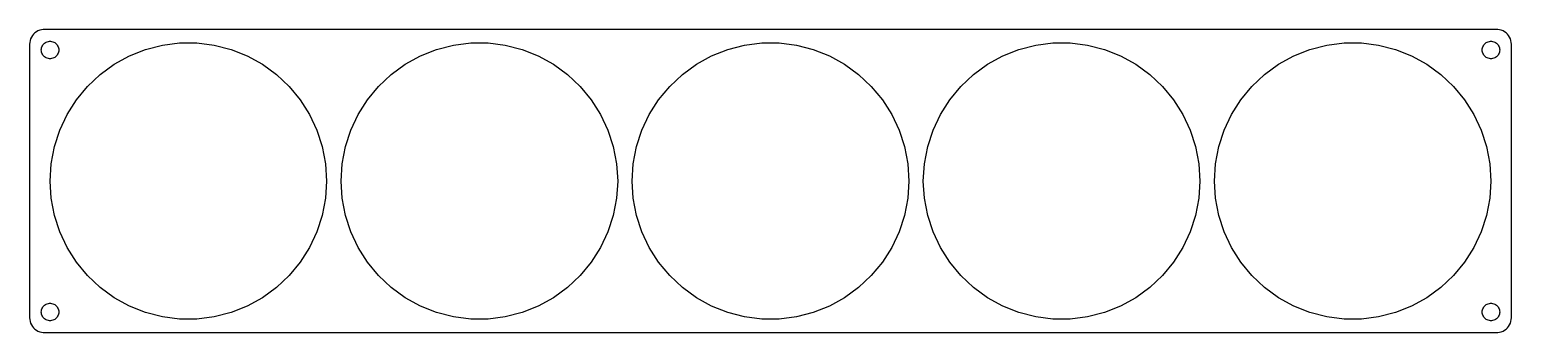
# Model space of a CAD drawing. Header units: metres. Extents: x -254 to 254, y -52 to 52.
import ezdxf

# ---------------------------------------------------------------- set-up
doc = ezdxf.new("R2010")
doc.units = ezdxf.units.M

msp = doc.modelspace()

# ---------------------------------------------------------------- linework, layer by layer
for p, q in [((-252.179, 51.2216), (-252.687, 50.8526)), ((-251.629, 51.5241), (-252.179, 51.2216)), ((-251.045, 51.7553), (-251.629, 51.5241)), ((-250.437, 51.9114), (-251.045, 51.7553)), ((-249.814, 51.9901), (-250.437, 51.9114)), ((249.814, 51.9901), (-249.814, 51.9901)), ((250.437, 51.9114), (249.814, 51.9901)), ((251.045, 51.7553), (250.437, 51.9114)), ((251.629, 51.5241), (251.045, 51.7553)), ((252.179, 51.2216), (251.629, 51.5241)), ((252.687, 50.8526), (252.179, 51.2216)), ((-254.461, 47.6267), (-254.5, 47)), ((-254.5, 47), (-254.5, -47)), ((-254.343, 48.2434), (-254.461, 47.6267)), ((-254.149, 48.8406), (-254.343, 48.2434)), ((-253.882, 49.4088), (-254.149, 48.8406)), ((-253.545, 49.9389), (-253.882, 49.4088)), ((-253.145, 50.4227), (-253.545, 49.9389)), ((-252.687, 50.8526), (-253.145, 50.4227)), ((-250.406, 45.7461), (-250.289, 46.1044)), ((-250.289, 46.1044), (-250.129, 46.4453)), ((-250.129, 46.4453), (-249.927, 46.7634)), ((-249.927, 46.7634), (-249.687, 47.0536)), ((-249.687, 47.0536), (-249.412, 47.3115)), ((-249.412, 47.3115), (-249.107, 47.533)), ((-249.107, 47.533), (-248.777, 47.7145)), ((-248.777, 47.7145), (-248.427, 47.8532)), ((-248.427, 47.8532), (-248.062, 47.9469)), ((-248.062, 47.9469), (-247.688, 47.9941)), ((-247.688, 47.9941), (-247.312, 47.9941)), ((-247.312, 47.9941), (-246.938, 47.9469)), ((-246.938, 47.9469), (-246.573, 47.8532)), ((-246.573, 47.8532), (-246.223, 47.7145)), ((-246.223, 47.7145), (-245.893, 47.533)), ((-245.893, 47.533), (-245.588, 47.3115)), ((-245.588, 47.3115), (-245.313, 47.0536)), ((-245.313, 47.0536), (-245.073, 46.7634)), ((-245.073, 46.7634), (-244.871, 46.4453)), ((-244.871, 46.4453), (-244.711, 46.1044)), ((-244.711, 46.1044), (-244.594, 45.7461)), ((-214.678, 45.1752), (-208.901, 46.6586)), ((-208.901, 46.6586), (-202.983, 47.4063)), ((-202.983, 47.4063), (-197.017, 47.4063)), ((-197.017, 47.4063), (-191.099, 46.6586)), ((-191.099, 46.6586), (-185.322, 45.1752)), ((-114.678, 45.1752), (-108.901, 46.6586)), ((-108.901, 46.6586), (-102.983, 47.4063)), ((-102.983, 47.4063), (-97.0174, 47.4063)), ((-97.0174, 47.4063), (-91.0994, 46.6586)), ((-91.0994, 46.6586), (-85.3217, 45.1752)), ((-14.6783, 45.1752), (-8.9006, 46.6586)), ((-8.9006, 46.6586), (-2.98254, 47.4063)), ((-2.98254, 47.4063), (2.98254, 47.4063)), ((2.98254, 47.4063), (8.9006, 46.6586)), ((8.9006, 46.6586), (14.6783, 45.1752)), ((85.3217, 45.1752), (91.0994, 46.6586)), ((91.0994, 46.6586), (97.0174, 47.4063)), ((97.0174, 47.4063), (102.983, 47.4063)), ((102.983, 47.4063), (108.901, 46.6586)), ((108.901, 46.6586), (114.678, 45.1752)), ((185.322, 45.1752), (191.099, 46.6586)), ((191.099, 46.6586), (197.017, 47.4063)), ((197.017, 47.4063), (202.983, 47.4063)), ((202.983, 47.4063), (208.901, 46.6586)), ((208.901, 46.6586), (214.678, 45.1752)), ((244.594, 45.7461), (244.711, 46.1044)), ((244.711, 46.1044), (244.871, 46.4453)), ((244.871, 46.4453), (245.073, 46.7634)), ((245.073, 46.7634), (245.313, 47.0536)), ((245.313, 47.0536), (245.588, 47.3115)), ((245.588, 47.3115), (245.893, 47.533)), ((245.893, 47.533), (246.223, 47.7145)), ((246.223, 47.7145), (246.573, 47.8532)), ((246.573, 47.8532), (246.938, 47.9469)), ((246.938, 47.9469), (247.312, 47.9941)), ((247.312, 47.9941), (247.688, 47.9941)), ((247.688, 47.9941), (248.062, 47.9469)), ((248.062, 47.9469), (248.427, 47.8532)), ((248.427, 47.8532), (248.777, 47.7145)), ((248.777, 47.7145), (249.107, 47.533)), ((249.107, 47.533), (249.412, 47.3115)), ((249.412, 47.3115), (249.687, 47.0536)), ((249.687, 47.0536), (249.927, 46.7634)), ((249.927, 46.7634), (250.129, 46.4453)), ((250.129, 46.4453), (250.289, 46.1044)), ((250.289, 46.1044), (250.406, 45.7461)), ((253.145, 50.4227), (252.687, 50.8526)), ((253.545, 49.9389), (253.145, 50.4227)), ((253.882, 49.4088), (253.545, 49.9389)), ((254.149, 48.8406), (253.882, 49.4088)), ((254.343, 48.2434), (254.149, 48.8406)), ((254.461, 47.6267), (254.343, 48.2434)), ((254.5, 47), (254.461, 47.6267)), ((254.5, -47), (254.5, 47)), ((-250.5, 45), (-250.476, 45.376)), ((-250.476, 44.624), (-250.5, 45)), ((-250.476, 45.376), (-250.406, 45.7461)), ((-250.406, 44.2539), (-250.476, 44.624)), ((-250.289, 43.8956), (-250.406, 44.2539)), ((-250.129, 43.5547), (-250.289, 43.8956)), ((-249.927, 43.2366), (-250.129, 43.5547)), ((-249.687, 42.9464), (-249.927, 43.2366)), ((-249.412, 42.6885), (-249.687, 42.9464)), ((-249.107, 42.467), (-249.412, 42.6885)), ((-248.777, 42.2855), (-249.107, 42.467)), ((-248.427, 42.1468), (-248.777, 42.2855)), ((-248.062, 42.0531), (-248.427, 42.1468)), ((-247.688, 42.0059), (-248.062, 42.0531)), ((-247.312, 42.0059), (-247.688, 42.0059)), ((-246.938, 42.0531), (-247.312, 42.0059)), ((-246.573, 42.1468), (-246.938, 42.0531)), ((-246.223, 42.2855), (-246.573, 42.1468)), ((-245.893, 42.467), (-246.223, 42.2855)), ((-245.588, 42.6885), (-245.893, 42.467)), ((-245.313, 42.9464), (-245.588, 42.6885)), ((-245.073, 43.2366), (-245.313, 42.9464)), ((-244.871, 43.5547), (-245.073, 43.2366)), ((-244.711, 43.8956), (-244.871, 43.5547)), ((-244.594, 44.2539), (-244.711, 43.8956)), ((-244.594, 45.7461), (-244.524, 45.376)), ((-244.524, 44.624), (-244.594, 44.2539)), ((-244.524, 45.376), (-244.5, 45)), ((-244.5, 45), (-244.524, 44.624)), ((-225.452, 40.1056), (-220.225, 42.9793)), ((-220.225, 42.9793), (-214.678, 45.1752)), ((-185.322, 45.1752), (-179.775, 42.9793)), ((-179.775, 42.9793), (-174.548, 40.1056)), ((-125.452, 40.1056), (-120.225, 42.9793)), ((-120.225, 42.9793), (-114.678, 45.1752)), ((-85.3217, 45.1752), (-79.7755, 42.9793)), ((-79.7755, 42.9793), (-74.5482, 40.1056)), ((-25.4518, 40.1056), (-20.2245, 42.9793)), ((-20.2245, 42.9793), (-14.6783, 45.1752)), ((14.6783, 45.1752), (20.2245, 42.9793)), ((20.2245, 42.9793), (25.4518, 40.1056)), ((74.5482, 40.1056), (79.7755, 42.9793)), ((79.7755, 42.9793), (85.3217, 45.1752)), ((114.678, 45.1752), (120.225, 42.9793)), ((120.225, 42.9793), (125.452, 40.1056)), ((174.548, 40.1056), (179.775, 42.9793)), ((179.775, 42.9793), (185.322, 45.1752)), ((214.678, 45.1752), (220.225, 42.9793)), ((220.225, 42.9793), (225.452, 40.1056)), ((244.5, 45), (244.524, 45.376)), ((244.524, 44.624), (244.5, 45)), ((244.524, 45.376), (244.594, 45.7461)), ((244.594, 44.2539), (244.524, 44.624)), ((244.711, 43.8956), (244.594, 44.2539)), ((244.871, 43.5547), (244.711, 43.8956)), ((245.073, 43.2366), (244.871, 43.5547)), ((245.313, 42.9464), (245.073, 43.2366)), ((245.588, 42.6885), (245.313, 42.9464)), ((245.893, 42.467), (245.588, 42.6885)), ((246.223, 42.2855), (245.893, 42.467)), ((246.573, 42.1468), (246.223, 42.2855)), ((246.938, 42.0531), (246.573, 42.1468)), ((247.312, 42.0059), (246.938, 42.0531)), ((247.688, 42.0059), (247.312, 42.0059)), ((248.062, 42.0531), (247.688, 42.0059)), ((248.427, 42.1468), (248.062, 42.0531)), ((248.777, 42.2855), (248.427, 42.1468)), ((249.107, 42.467), (248.777, 42.2855)), ((249.412, 42.6885), (249.107, 42.467)), ((249.687, 42.9464), (249.412, 42.6885)), ((249.927, 43.2366), (249.687, 42.9464)), ((250.129, 43.5547), (249.927, 43.2366)), ((250.289, 43.8956), (250.129, 43.5547)), ((250.406, 44.2539), (250.289, 43.8956)), ((250.406, 45.7461), (250.476, 45.376)), ((250.476, 44.624), (250.406, 44.2539)), ((250.476, 45.376), (250.5, 45)), ((250.5, 45), (250.476, 44.624)), ((-234.626, 32.516), (-230.278, 36.5994)), ((-230.278, 36.5994), (-225.452, 40.1056)), ((-174.548, 40.1056), (-169.722, 36.5994)), ((-169.722, 36.5994), (-165.374, 32.516)), ((-134.626, 32.516), (-130.278, 36.5994)), ((-130.278, 36.5994), (-125.452, 40.1056)), ((-74.5482, 40.1056), (-69.7224, 36.5994)), ((-69.7224, 36.5994), (-65.374, 32.516)), ((-34.626, 32.516), (-30.2776, 36.5994)), ((-30.2776, 36.5994), (-25.4518, 40.1056)), ((25.4518, 40.1056), (30.2776, 36.5994)), ((30.2776, 36.5994), (34.626, 32.516)), ((65.374, 32.516), (69.7224, 36.5994)), ((69.7224, 36.5994), (74.5482, 40.1056)), ((125.452, 40.1056), (130.278, 36.5994)), ((130.278, 36.5994), (134.626, 32.516)), ((165.374, 32.516), (169.722, 36.5994)), ((169.722, 36.5994), (174.548, 40.1056)), ((225.452, 40.1056), (230.278, 36.5994)), ((230.278, 36.5994), (234.626, 32.516)), ((-238.428, 27.9198), (-234.626, 32.516)), ((-165.374, 32.516), (-161.572, 27.9198)), ((-138.428, 27.9198), (-134.626, 32.516)), ((-65.374, 32.516), (-61.5717, 27.9198)), ((-38.4283, 27.9198), (-34.626, 32.516)), ((34.626, 32.516), (38.4283, 27.9198)), ((61.5717, 27.9198), (65.374, 32.516)), ((134.626, 32.516), (138.428, 27.9198)), ((161.572, 27.9198), (165.374, 32.516)), ((234.626, 32.516), (238.428, 27.9198)), ((-241.625, 22.8833), (-238.428, 27.9198)), ((-161.572, 27.9198), (-158.375, 22.8833)), ((-141.625, 22.8833), (-138.428, 27.9198)), ((-61.5717, 27.9198), (-58.3754, 22.8833)), ((-41.6246, 22.8833), (-38.4283, 27.9198)), ((38.4283, 27.9198), (41.6246, 22.8833)), ((58.3754, 22.8833), (61.5717, 27.9198)), ((138.428, 27.9198), (141.625, 22.8833)), ((158.375, 22.8833), (161.572, 27.9198)), ((238.428, 27.9198), (241.625, 22.8833)), ((-244.164, 17.4859), (-241.625, 22.8833)), ((-158.375, 22.8833), (-155.836, 17.4859)), ((-144.164, 17.4859), (-141.625, 22.8833)), ((-58.3754, 22.8833), (-55.8356, 17.4859)), ((-44.1644, 17.4859), (-41.6246, 22.8833)), ((41.6246, 22.8833), (44.1644, 17.4859)), ((55.8356, 17.4859), (58.3754, 22.8833)), ((141.625, 22.8833), (144.164, 17.4859)), ((155.836, 17.4859), (158.375, 22.8833)), ((241.625, 22.8833), (244.164, 17.4859)), ((-246.008, 11.8128), (-244.164, 17.4859)), ((-155.836, 17.4859), (-153.992, 11.8128)), ((-146.008, 11.8128), (-144.164, 17.4859)), ((-55.8356, 17.4859), (-53.9923, 11.8128)), ((-46.0077, 11.8128), (-44.1644, 17.4859)), ((44.1644, 17.4859), (46.0077, 11.8128)), ((53.9923, 11.8128), (55.8356, 17.4859)), ((144.164, 17.4859), (146.008, 11.8128)), ((153.992, 11.8128), (155.836, 17.4859)), ((244.164, 17.4859), (246.008, 11.8128)), ((-247.125, 5.95332), (-246.008, 11.8128)), ((-153.992, 11.8128), (-152.875, 5.95332)), ((-147.125, 5.95332), (-146.008, 11.8128)), ((-53.9923, 11.8128), (-52.8745, 5.95332)), ((-47.1254, 5.95332), (-46.0077, 11.8128)), ((46.0077, 11.8128), (47.1254, 5.95332)), ((52.8745, 5.95332), (53.9923, 11.8128)), ((146.008, 11.8128), (147.125, 5.95332)), ((152.875, 5.95332), (153.992, 11.8128)), ((246.008, 11.8128), (247.125, 5.95332)), ((-247.5, 0), (-247.125, 5.95332)), ((-152.875, 5.95332), (-152.5, 0)), ((-147.5, 0), (-147.125, 5.95332)), ((-52.8745, 5.95332), (-52.5, 0)), ((-47.5, 0), (-47.1254, 5.95332)), ((47.1254, 5.95332), (47.5, 0)), ((52.5, 0), (52.8745, 5.95332)), ((147.125, 5.95332), (147.5, 0)), ((152.5, 0), (152.875, 5.95332)), ((247.125, 5.95332), (247.5, 0)), ((-247.125, -5.95332), (-247.5, 0)), ((-152.5, 0), (-152.875, -5.95332)), ((-147.125, -5.95332), (-147.5, 0)), ((-52.5, 0), (-52.8745, -5.95332)), ((-47.1254, -5.95332), (-47.5, 0)), ((47.5, 0), (47.1254, -5.95332)), ((52.8745, -5.95332), (52.5, 0)), ((147.5, 0), (147.125, -5.95332)), ((152.875, -5.95332), (152.5, 0)), ((247.5, 0), (247.125, -5.95332)), ((-246.008, -11.8128), (-247.125, -5.95332)), ((-152.875, -5.95332), (-153.992, -11.8128)), ((-146.008, -11.8128), (-147.125, -5.95332)), ((-52.8745, -5.95332), (-53.9923, -11.8128)), ((-46.0077, -11.8128), (-47.1254, -5.95332)), ((47.1254, -5.95332), (46.0077, -11.8128)), ((53.9923, -11.8128), (52.8745, -5.95332)), ((147.125, -5.95332), (146.008, -11.8128)), ((153.992, -11.8128), (152.875, -5.95332)), ((247.125, -5.95332), (246.008, -11.8128)), ((-244.164, -17.4859), (-246.008, -11.8128)), ((-153.992, -11.8128), (-155.836, -17.4859)), ((-144.164, -17.4859), (-146.008, -11.8128)), ((-53.9923, -11.8128), (-55.8356, -17.4859)), ((-44.1644, -17.4859), (-46.0077, -11.8128)), ((46.0077, -11.8128), (44.1644, -17.4859)), ((55.8356, -17.4859), (53.9923, -11.8128)), ((146.008, -11.8128), (144.164, -17.4859)), ((155.836, -17.4859), (153.992, -11.8128)), ((246.008, -11.8128), (244.164, -17.4859)), ((-241.625, -22.8833), (-244.164, -17.4859)), ((-155.836, -17.4859), (-158.375, -22.8833)), ((-141.625, -22.8833), (-144.164, -17.4859)), ((-55.8356, -17.4859), (-58.3754, -22.8833)), ((-41.6246, -22.8833), (-44.1644, -17.4859)), ((44.1644, -17.4859), (41.6246, -22.8833)), ((58.3754, -22.8833), (55.8356, -17.4859)), ((144.164, -17.4859), (141.625, -22.8833)), ((158.375, -22.8833), (155.836, -17.4859)), ((244.164, -17.4859), (241.625, -22.8833)), ((-238.428, -27.9198), (-241.625, -22.8833)), ((-158.375, -22.8833), (-161.572, -27.9198)), ((-138.428, -27.9198), (-141.625, -22.8833)), ((-58.3754, -22.8833), (-61.5717, -27.9198)), ((-38.4283, -27.9198), (-41.6246, -22.8833)), ((41.6246, -22.8833), (38.4283, -27.9198)), ((61.5717, -27.9198), (58.3754, -22.8833)), ((141.625, -22.8833), (138.428, -27.9198)), ((161.572, -27.9198), (158.375, -22.8833)), ((241.625, -22.8833), (238.428, -27.9198)), ((-234.626, -32.516), (-238.428, -27.9198)), ((-161.572, -27.9198), (-165.374, -32.516)), ((-134.626, -32.516), (-138.428, -27.9198)), ((-61.5717, -27.9198), (-65.374, -32.516)), ((-34.626, -32.516), (-38.4283, -27.9198)), ((38.4283, -27.9198), (34.626, -32.516)), ((65.374, -32.516), (61.5717, -27.9198)), ((138.428, -27.9198), (134.626, -32.516)), ((165.374, -32.516), (161.572, -27.9198)), ((238.428, -27.9198), (234.626, -32.516)), ((-230.278, -36.5994), (-234.626, -32.516)), ((-165.374, -32.516), (-169.722, -36.5994)), ((-130.278, -36.5994), (-134.626, -32.516)), ((-65.374, -32.516), (-69.7224, -36.5994)), ((-30.2776, -36.5994), (-34.626, -32.516)), ((34.626, -32.516), (30.2776, -36.5994)), ((69.7224, -36.5994), (65.374, -32.516)), ((134.626, -32.516), (130.278, -36.5994)), ((169.722, -36.5994), (165.374, -32.516)), ((234.626, -32.516), (230.278, -36.5994)), ((-225.452, -40.1056), (-230.278, -36.5994)), ((-220.225, -42.9793), (-225.452, -40.1056)), ((-174.548, -40.1056), (-179.775, -42.9793)), ((-169.722, -36.5994), (-174.548, -40.1056)), ((-125.452, -40.1056), (-130.278, -36.5994)), ((-120.225, -42.9793), (-125.452, -40.1056)), ((-74.5482, -40.1056), (-79.7755, -42.9793)), ((-69.7224, -36.5994), (-74.5482, -40.1056)), ((-25.4518, -40.1056), (-30.2776, -36.5994)), ((-20.2245, -42.9793), (-25.4518, -40.1056)), ((25.4518, -40.1056), (20.2245, -42.9793)), ((30.2776, -36.5994), (25.4518, -40.1056)), ((74.5482, -40.1056), (69.7224, -36.5994)), ((79.7755, -42.9793), (74.5482, -40.1056)), ((125.452, -40.1056), (120.225, -42.9793)), ((130.278, -36.5994), (125.452, -40.1056)), ((174.548, -40.1056), (169.722, -36.5994)), ((179.775, -42.9793), (174.548, -40.1056)), ((225.452, -40.1056), (220.225, -42.9793)), ((230.278, -36.5994), (225.452, -40.1056)), ((-250.5, -45), (-250.476, -44.624)), ((-250.476, -45.376), (-250.5, -45)), ((-250.476, -44.624), (-250.406, -44.2539)), ((-250.406, -45.7461), (-250.476, -45.376)), ((-250.406, -44.2539), (-250.289, -43.8956)), ((-250.289, -46.1044), (-250.406, -45.7461)), ((-250.289, -43.8956), (-250.129, -43.5547)), ((-250.129, -43.5547), (-249.927, -43.2366)), ((-249.927, -43.2366), (-249.687, -42.9464)), ((-249.687, -42.9464), (-249.412, -42.6885)), ((-249.412, -42.6885), (-249.107, -42.467)), ((-249.107, -42.467), (-248.777, -42.2855)), ((-248.777, -42.2855), (-248.427, -42.1468)), ((-248.427, -42.1468), (-248.062, -42.0531)), ((-248.062, -42.0531), (-247.688, -42.0059)), ((-247.688, -42.0059), (-247.312, -42.0059)), ((-247.312, -42.0059), (-246.938, -42.0531)), ((-246.938, -42.0531), (-246.573, -42.1468)), ((-246.573, -42.1468), (-246.223, -42.2855)), ((-246.223, -42.2855), (-245.893, -42.467)), ((-245.893, -42.467), (-245.588, -42.6885)), ((-245.588, -42.6885), (-245.313, -42.9464)), ((-245.313, -42.9464), (-245.073, -43.2366)), ((-245.073, -43.2366), (-244.871, -43.5547)), ((-244.871, -43.5547), (-244.711, -43.8956)), ((-244.711, -43.8956), (-244.594, -44.2539)), ((-244.594, -45.7461), (-244.711, -46.1044)), ((-244.594, -44.2539), (-244.524, -44.624)), ((-244.524, -45.376), (-244.594, -45.7461)), ((-244.524, -44.624), (-244.5, -45)), ((-244.5, -45), (-244.524, -45.376)), ((-214.678, -45.1752), (-220.225, -42.9793)), ((-208.901, -46.6586), (-214.678, -45.1752)), ((-185.322, -45.1752), (-191.099, -46.6586)), ((-179.775, -42.9793), (-185.322, -45.1752)), ((-114.678, -45.1752), (-120.225, -42.9793)), ((-108.901, -46.6586), (-114.678, -45.1752)), ((-85.3217, -45.1752), (-91.0994, -46.6586)), ((-79.7755, -42.9793), (-85.3217, -45.1752)), ((-14.6783, -45.1752), (-20.2245, -42.9793)), ((-8.9006, -46.6586), (-14.6783, -45.1752)), ((14.6783, -45.1752), (8.9006, -46.6586)), ((20.2245, -42.9793), (14.6783, -45.1752)), ((85.3217, -45.1752), (79.7755, -42.9793)), ((91.0994, -46.6586), (85.3217, -45.1752)), ((114.678, -45.1752), (108.901, -46.6586)), ((120.225, -42.9793), (114.678, -45.1752)), ((185.322, -45.1752), (179.775, -42.9793)), ((191.099, -46.6586), (185.322, -45.1752)), ((214.678, -45.1752), (208.901, -46.6586)), ((220.225, -42.9793), (214.678, -45.1752)), ((244.5, -45), (244.524, -44.624)), ((244.524, -45.376), (244.5, -45)), ((244.524, -44.624), (244.594, -44.2539)), ((244.594, -45.7461), (244.524, -45.376)), ((244.594, -44.2539), (244.711, -43.8956)), ((244.711, -46.1044), (244.594, -45.7461)), ((244.711, -43.8956), (244.871, -43.5547)), ((244.871, -43.5547), (245.073, -43.2366)), ((245.073, -43.2366), (245.313, -42.9464)), ((245.313, -42.9464), (245.588, -42.6885)), ((245.588, -42.6885), (245.893, -42.467)), ((245.893, -42.467), (246.223, -42.2855)), ((246.223, -42.2855), (246.573, -42.1468)), ((246.573, -42.1468), (246.938, -42.0531)), ((246.938, -42.0531), (247.312, -42.0059)), ((247.312, -42.0059), (247.688, -42.0059)), ((247.688, -42.0059), (248.062, -42.0531)), ((248.062, -42.0531), (248.427, -42.1468)), ((248.427, -42.1468), (248.777, -42.2855)), ((248.777, -42.2855), (249.107, -42.467)), ((249.107, -42.467), (249.412, -42.6885)), ((249.412, -42.6885), (249.687, -42.9464)), ((249.687, -42.9464), (249.927, -43.2366)), ((249.927, -43.2366), (250.129, -43.5547)), ((250.129, -43.5547), (250.289, -43.8956)), ((250.289, -43.8956), (250.406, -44.2539)), ((250.406, -45.7461), (250.289, -46.1044)), ((250.406, -44.2539), (250.476, -44.624)), ((250.476, -45.376), (250.406, -45.7461)), ((250.476, -44.624), (250.5, -45)), ((250.5, -45), (250.476, -45.376)), ((-254.5, -47), (-254.461, -47.6267)), ((-254.461, -47.6267), (-254.343, -48.2434)), ((-254.343, -48.2434), (-254.149, -48.8406)), ((-254.149, -48.8406), (-253.882, -49.4088)), ((-253.882, -49.4088), (-253.545, -49.9389)), ((-253.545, -49.9389), (-253.145, -50.4227)), ((-253.145, -50.4227), (-252.687, -50.8526)), ((-252.687, -50.8526), (-252.179, -51.2216)), ((-250.129, -46.4453), (-250.289, -46.1044)), ((-249.927, -46.7634), (-250.129, -46.4453)), ((-249.687, -47.0536), (-249.927, -46.7634)), ((-249.412, -47.3115), (-249.687, -47.0536)), ((-249.107, -47.533), (-249.412, -47.3115)), ((-248.777, -47.7145), (-249.107, -47.533)), ((-248.427, -47.8532), (-248.777, -47.7145)), ((-248.062, -47.9469), (-248.427, -47.8532)), ((-247.688, -47.9941), (-248.062, -47.9469)), ((-247.312, -47.9941), (-247.688, -47.9941)), ((-246.938, -47.9469), (-247.312, -47.9941)), ((-246.573, -47.8532), (-246.938, -47.9469)), ((-246.223, -47.7145), (-246.573, -47.8532)), ((-245.893, -47.533), (-246.223, -47.7145)), ((-245.588, -47.3115), (-245.893, -47.533)), ((-245.313, -47.0536), (-245.588, -47.3115)), ((-245.073, -46.7634), (-245.313, -47.0536)), ((-244.871, -46.4453), (-245.073, -46.7634)), ((-244.711, -46.1044), (-244.871, -46.4453)), ((-202.983, -47.4063), (-208.901, -46.6586)), ((-197.017, -47.4063), (-202.983, -47.4063)), ((-191.099, -46.6586), (-197.017, -47.4063)), ((-102.983, -47.4063), (-108.901, -46.6586)), ((-97.0174, -47.4063), (-102.983, -47.4063)), ((-91.0994, -46.6586), (-97.0174, -47.4063)), ((-2.98254, -47.4063), (-8.9006, -46.6586)), ((2.98254, -47.4063), (-2.98254, -47.4063)), ((8.9006, -46.6586), (2.98254, -47.4063)), ((97.0174, -47.4063), (91.0994, -46.6586)), ((102.983, -47.4063), (97.0174, -47.4063)), ((108.901, -46.6586), (102.983, -47.4063)), ((197.017, -47.4063), (191.099, -46.6586)), ((202.983, -47.4063), (197.017, -47.4063)), ((208.901, -46.6586), (202.983, -47.4063)), ((244.871, -46.4453), (244.711, -46.1044)), ((245.073, -46.7634), (244.871, -46.4453)), ((245.313, -47.0536), (245.073, -46.7634)), ((245.588, -47.3115), (245.313, -47.0536)), ((245.893, -47.533), (245.588, -47.3115)), ((246.223, -47.7145), (245.893, -47.533)), ((246.573, -47.8532), (246.223, -47.7145)), ((246.938, -47.9469), (246.573, -47.8532)), ((247.312, -47.9941), (246.938, -47.9469)), ((247.688, -47.9941), (247.312, -47.9941)), ((248.062, -47.9469), (247.688, -47.9941)), ((248.427, -47.8532), (248.062, -47.9469)), ((248.777, -47.7145), (248.427, -47.8532)), ((249.107, -47.533), (248.777, -47.7145)), ((249.412, -47.3115), (249.107, -47.533)), ((249.687, -47.0536), (249.412, -47.3115)), ((249.927, -46.7634), (249.687, -47.0536)), ((250.129, -46.4453), (249.927, -46.7634)), ((250.289, -46.1044), (250.129, -46.4453)), ((252.179, -51.2216), (252.687, -50.8526)), ((252.687, -50.8526), (253.145, -50.4227)), ((253.145, -50.4227), (253.545, -49.9389)), ((253.545, -49.9389), (253.882, -49.4088)), ((253.882, -49.4088), (254.149, -48.8406)), ((254.149, -48.8406), (254.343, -48.2434)), ((254.343, -48.2434), (254.461, -47.6267)), ((254.461, -47.6267), (254.5, -47)), ((-252.179, -51.2216), (-251.629, -51.5241)), ((-251.629, -51.5241), (-251.045, -51.7553)), ((-251.045, -51.7553), (-250.437, -51.9114)), ((-250.437, -51.9114), (-249.814, -51.9901)), ((-249.814, -51.9901), (249.814, -51.9901)), ((249.814, -51.9901), (250.437, -51.9114)), ((250.437, -51.9114), (251.045, -51.7553)), ((251.045, -51.7553), (251.629, -51.5241)), ((251.629, -51.5241), (252.179, -51.2216))]:
    msp.add_line(p, q)

doc.saveas('drawing.dxf')
